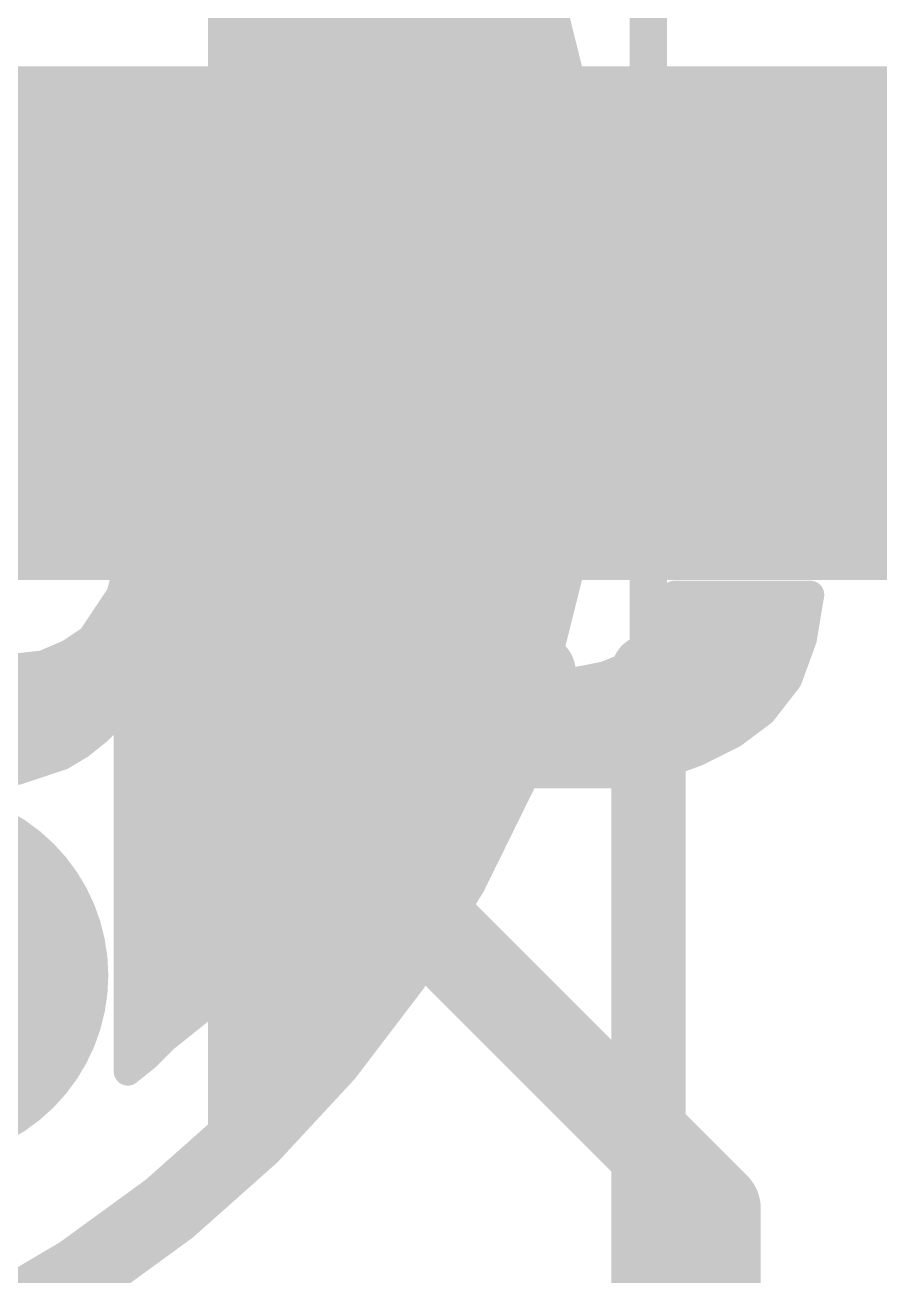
# Model space of a CAD drawing. Extents: x -9 to 103, y -21 to 20.
# Drawn here: x 36.095 to 38.444, y 13.913 to 17.323 of the extents above; entities that cross this region are included whole.
import ezdxf

# ---------------------------------------------------------------- set-up
doc = ezdxf.new("R2010")
doc.units = 0
for name, color, linetype in [('1', 12, 'CONTINUOUS'), ('18', 110, 'CONTINUOUS'), ('21', 41, 'CONTINUOUS'), ('22', 40, 'CONTINUOUS'), ('51', 53, 'CONTINUOUS')]:
    doc.layers.add(name, color=color, linetype=linetype)

# ---------------------------------------------------------------- blocks, each defined once
blk = doc.blocks.new('RECT')
blk.add_solid([(-0.5, -0.5), (0.5, -0.5), (-0.5, 0.5), (0.5, 0.5)])
blk = doc.blocks.new('ROUNDV')
at = {"const_width": 0.5}
blk.add_lwpolyline([(0, -0.25, 1), (0, 0.25, 1), (0, -0.25)], format="xyb", dxfattribs=at)

msp = doc.modelspace()

# ---------------------------------------------------------------- linework, layer by layer
at = {"layer": '1', "const_width": 0.254}
for points in [[(36.944, 16.51), (36.944, 15.126)], [(37.973, 14.097), (36.944, 15.126)], [(37.973, 10.2362), (37.973, 14.097)]]:
    msp.add_lwpolyline(points, dxfattribs=at)
at = {"layer": '1', "const_width": 0.127}
for points in [[(37.0075, 16.51, 1), (36.8805, 16.51)], [(36.9889, 15.1709, 1), (36.8991, 15.0811)], [(36.8805, 15.126, 1), (37.0075, 15.126)], [(38.0365, 14.097, 1), (37.9095, 14.097)], [(37.9281, 14.0521, 1), (38.0179, 14.1419)]]:
    msp.add_lwpolyline(points, format="xyb", dxfattribs=at)
at = {"layer": '21'}
for points, const_width in [([(31.594, 15.56, 0.7285), (37.494, 15.56)], 0.2032), ([(37.5424, 15.5444, 1), (37.4456, 15.5756)], 0.1016), ([(37.8448, 15.56, 1), (37.7432, 15.56)], 0.1016)]:
    msp.add_lwpolyline(points, format="xyb", dxfattribs=dict(at, const_width=const_width))
at = {"layer": '21', "const_width": 0.2032}
msp.add_lwpolyline([(37.794, 15.56), (37.794, 13.26)], dxfattribs=at)
at = {"layer": '22', "const_width": 0.0762}
for points in [[(36.095, 16.75), (36.035, 16.76)], [(36.155, 16.74), (36.095, 16.75)], [(36.215, 16.71), (36.155, 16.74)], [(37.365, 16.75), (37.265, 16.72)], [(37.475, 16.76), (37.365, 16.75)], [(37.585, 16.77), (37.475, 16.76)], [(37.519, 16.764), (37.657, 16.764)], [(37.705, 16.76), (37.585, 16.77)], [(37.815, 16.75), (37.705, 16.76)], [(37.915, 16.72), (37.815, 16.75)], [(36.265, 16.68), (36.215, 16.71)], [(36.445, 16.72), (36.395, 16.73)], [(36.395, 16.73), (36.395, 16.55)], [(36.485, 16.71), (36.445, 16.72)], [(36.535, 16.7), (36.485, 16.71)], [(37.265, 16.72), (37.175, 16.67)], [(38.005, 16.67), (37.915, 16.72)], [(35.6658, 16.6878), (36.252, 16.6878)], [(36.315, 16.65), (36.265, 16.68)], [(36.395, 16.6878), (36.636, 16.6878)], [(36.585, 16.69), (36.535, 16.7)], [(36.625, 16.69), (36.585, 16.69)], [(36.675, 16.68), (36.625, 16.69)], [(36.715, 16.67), (36.675, 16.68)], [(37.207, 16.6878), (37.973, 16.6878)], [(36.355, 16.6), (36.315, 16.65)], [(36.765, 16.66), (36.715, 16.67)], [(36.765, 14.82), (36.765, 16.66)], [(37.175, 16.67), (37.095, 16.61)], [(38.085, 16.61), (38.005, 16.67)], [(35.5566, 16.6116), (36.3457, 16.6116)], [(36.395, 16.6116), (36.765, 16.6116)], [(37.095, 16.61), (37.025, 16.53)], [(37.0971, 16.6116), (38.0829, 16.6116)], [(38.145, 16.54), (38.085, 16.61)], [(36.395, 16.55), (36.355, 16.6)], [(35.4823, 16.5354), (36.765, 16.5354)], [(37.0297, 16.5354), (38.1468, 16.5354)], [(38.185, 16.44), (38.145, 16.54)], [(37.025, 16.53), (36.985, 16.43)], [(37.455, 16.49), (37.495, 16.5)], [(37.495, 16.5), (37.545, 16.51)], [(37.545, 16.51), (37.635, 16.51)], [(37.635, 16.51), (37.665, 16.5)], [(37.665, 16.5), (37.705, 16.5)], [(37.705, 16.5), (37.735, 16.49)], [(36.055, 16.47), (36.145, 16.46)], [(37.385, 16.44), (37.415, 16.47)], [(37.415, 16.47), (37.455, 16.49)], [(37.735, 16.49), (37.765, 16.47)], [(37.765, 16.47), (37.795, 16.45)], [(36.145, 16.46), (36.215, 16.43)], [(36.1469, 16.4592), (36.765, 16.4592)], [(36.9967, 16.4592), (37.4042, 16.4592)], [(37.355, 16.41), (37.385, 16.44)], [(37.7812, 16.4592), (38.1773, 16.4592)], [(37.795, 16.45), (37.805, 16.42)], [(38.205, 16.31), (38.185, 16.44)], [(36.215, 16.43), (36.275, 16.39)], [(36.985, 16.43), (36.965, 16.32)], [(37.345, 16.37), (37.355, 16.41)], [(37.805, 16.42), (37.815, 16.38)], [(36.275, 16.39), (36.325, 16.33)], [(36.2808, 16.383), (36.765, 16.383)], [(36.9765, 16.383), (37.3483, 16.383)], [(37.335, 16.32), (37.345, 16.37)], [(37.815, 16.38), (37.805, 16.33)], [(37.8143, 16.383), (38.1938, 16.383)], [(36.325, 16.33), (36.355, 16.26)], [(37.805, 16.33), (37.775, 16.29)], [(36.3349, 16.3068), (36.765, 16.3068)], [(36.965, 16.32), (37.335, 16.32)], [(37.7876, 16.3068), (38.2046, 16.3068)], [(38.195, 16.23), (38.205, 16.31)], [(37.775, 16.29), (37.735, 16.26)], [(36.355, 16.26), (36.375, 16.18)], [(36.3623, 16.2306), (36.765, 16.2306)], [(37.675, 16.24), (37.605, 16.22)], [(37.6421, 16.2306), (38.1951, 16.2306)], [(37.735, 16.26), (37.675, 16.24)], [(38.165, 16.15), (38.195, 16.23)], [(37.535, 16.2), (37.455, 16.19)], [(37.605, 16.22), (37.535, 16.2)], [(36.375, 16.18), (36.395, 16.1)], [(37.375, 16.17), (37.285, 16.15)], [(37.455, 16.19), (37.375, 16.17)], [(36.3814, 16.1544), (36.765, 16.1544)], [(37.285, 16.15), (37.205, 16.12)], [(37.3048, 16.1544), (38.1667, 16.1544)], [(38.115, 16.1), (38.165, 16.15)], [(36.395, 16.1), (36.395, 15.93)], [(37.205, 16.12), (37.135, 16.09)], [(38.065, 16.05), (38.115, 16.1)], [(36.395, 16.0782), (36.765, 16.0782)], [(37.135, 16.09), (37.065, 16.05)], [(37.1144, 16.0782), (38.0932, 16.0782)], [(37.065, 16.05), (37.005, 16)], [(37.995, 16.01), (38.065, 16.05)], [(36.395, 16.002), (36.765, 16.002)], [(37.005, 16), (36.965, 15.94)], [(37.0074, 16.002), (37.9737, 16.002)], [(37.915, 15.98), (37.995, 16.01)], [(37.755, 15.93), (37.835, 15.96)], [(37.835, 15.96), (37.915, 15.98)], [(36.395, 15.93), (36.375, 15.85)], [(36.394, 15.9258), (36.765, 15.9258)], [(36.965, 15.94), (36.935, 15.86)], [(36.9597, 15.9258), (37.734, 15.9258)], [(37.655, 15.91), (37.755, 15.93)], [(37.495, 15.87), (37.565, 15.89)], [(37.565, 15.89), (37.655, 15.91)], [(36.935, 15.86), (36.925, 15.77)], [(37.425, 15.85), (37.495, 15.87)], [(36.375, 15.85), (36.355, 15.77)], [(36.3749, 15.8496), (36.765, 15.8496)], [(36.9338, 15.8496), (37.4243, 15.8496)], [(37.345, 15.79), (37.375, 15.82)], [(37.375, 15.82), (37.425, 15.85)], [(37.325, 15.76), (37.345, 15.79)], [(36.355, 15.77), (36.315, 15.71)], [(36.3559, 15.7734), (36.765, 15.7734)], [(36.925, 15.77), (36.935, 15.64)], [(36.9254, 15.7734), (37.3339, 15.7734)], [(37.315, 15.72), (37.325, 15.76)], [(37.865, 15.77), (37.855, 15.71)], [(37.915, 15.77), (37.865, 15.77)], [(38.235, 15.77), (37.915, 15.77)], [(38.215, 15.65), (38.235, 15.77)], [(37.315, 15.67), (37.315, 15.72)], [(36.315, 15.71), (36.275, 15.65)], [(36.3065, 15.6972), (36.765, 15.6972)], [(36.9306, 15.6972), (37.315, 15.6972)], [(37.855, 15.71), (37.835, 15.67)], [(37.8486, 15.6972), (38.2229, 15.6972)], [(36.275, 15.65), (36.215, 15.61)], [(37.335, 15.63), (37.315, 15.67)], [(37.835, 15.67), (37.815, 15.62)], [(38.175, 15.54), (38.215, 15.65)], [(36.2315, 15.621), (36.765, 15.621)], [(36.935, 15.64), (36.985, 15.54)], [(36.9445, 15.621), (37.344, 15.621)], [(37.365, 15.6), (37.335, 15.63)], [(37.815, 15.62), (37.775, 15.59)], [(37.8154, 15.621), (38.2045, 15.621)], [(36.145, 15.58), (36.055, 15.57)], [(36.215, 15.61), (36.145, 15.58)], [(37.395, 15.57), (37.365, 15.6)], [(37.775, 15.59), (37.725, 15.57)], [(35.4565, 15.5448), (36.765, 15.5448)], [(36.9826, 15.5448), (37.473, 15.5448)], [(37.435, 15.56), (37.395, 15.57)], [(37.485, 15.54), (37.435, 15.56)], [(37.675, 15.55), (37.625, 15.54)], [(37.649, 15.5448), (38.1767, 15.5448)], [(37.725, 15.57), (37.675, 15.55)], [(36.985, 15.54), (37.045, 15.45)], [(37.525, 15.54), (37.485, 15.54)], [(37.565, 15.53), (37.525, 15.54)], [(37.625, 15.54), (37.565, 15.53)], [(38.105, 15.45), (38.175, 15.54)], [(36.335, 15.44), (36.375, 15.49)], [(36.375, 15.49), (36.375, 14.47)], [(35.5164, 15.4686), (36.3579, 15.4686)], [(36.375, 15.4686), (36.765, 15.4686)], [(37.0326, 15.4686), (38.1195, 15.4686)], [(37.045, 15.45), (37.125, 15.39)], [(38.025, 15.39), (38.105, 15.45)], [(36.295, 15.4), (36.335, 15.44)], [(35.6001, 15.3924), (36.2855, 15.3924)], [(36.245, 15.36), (36.295, 15.4)], [(36.375, 15.3924), (36.765, 15.3924)], [(37.1218, 15.3924), (38.0282, 15.3924)], [(37.125, 15.39), (37.225, 15.34)], [(37.925, 15.34), (38.025, 15.39)], [(36.195, 15.33), (36.245, 15.36)], [(35.7369, 15.3162), (36.1536, 15.3162)], [(36.075, 15.29), (36.135, 15.31)], [(36.135, 15.31), (36.195, 15.33)], [(36.375, 15.3162), (36.765, 15.3162)], [(37.225, 15.34), (37.335, 15.3)], [(37.2904, 15.3162), (37.8595, 15.3162)], [(37.815, 15.3), (37.925, 15.34)], [(36.015, 15.28), (36.075, 15.29)], [(37.335, 15.3), (37.455, 15.28)], [(37.455, 15.28), (37.695, 15.28)], [(37.695, 15.28), (37.815, 15.3)], [(36.375, 15.24), (36.765, 15.24)], [(36.375, 15.1638), (36.765, 15.1638)], [(36.375, 15.0876), (36.765, 15.0876)], [(36.375, 15.0114), (36.765, 15.0114)], [(36.375, 14.9352), (36.765, 14.9352)], [(36.375, 14.859), (36.765, 14.859)], [(36.715, 14.77), (36.765, 14.82)], [(36.375, 14.7828), (36.7278, 14.7828)], [(36.665, 14.73), (36.715, 14.77)], [(36.625, 14.69), (36.665, 14.73)], [(36.375, 14.7066), (36.6416, 14.7066)], [(36.575, 14.64), (36.625, 14.69)], [(36.375, 14.6304), (36.563, 14.6304)], [(36.525, 14.6), (36.575, 14.64)], [(36.475, 14.56), (36.525, 14.6)], [(36.425, 14.51), (36.475, 14.56)], [(36.375, 14.5542), (36.4692, 14.5542)], [(36.375, 14.47), (36.425, 14.51)], [(36.375, 14.478), (36.385, 14.478)]]:
    msp.add_lwpolyline(points, dxfattribs=at)
at = {"layer": '22', "const_width": 0.0381}
for points in [[(36.0981, 16.7688, 1), (36.0919, 16.7312)], [(36.0919, 16.7312, 1), (36.0981, 16.7688)], [(36.1635, 16.757, 1), (36.1465, 16.723)], [(36.1519, 16.7212, 1), (36.1581, 16.7588)], [(37.3633, 16.769, 1), (37.3667, 16.731)], [(37.3705, 16.7318, 1), (37.3595, 16.7682)], [(37.4733, 16.779, 1), (37.4767, 16.741)], [(37.4767, 16.741, 1), (37.4733, 16.779)], [(37.519, 16.783, 1), (37.519, 16.7449)], [(37.5866, 16.789, 1), (37.5834, 16.751)], [(37.5867, 16.751, 1), (37.5833, 16.789)], [(37.657, 16.7449, 1), (37.657, 16.783)], [(37.7067, 16.779, 1), (37.7033, 16.741)], [(37.7034, 16.741, 1), (37.7066, 16.779)], [(37.8205, 16.7682, 1), (37.8095, 16.7318)], [(37.8133, 16.731, 1), (37.8167, 16.769)], [(36.2248, 16.7263, 1), (36.2052, 16.6937)], [(36.2065, 16.693, 1), (36.2235, 16.727)], [(36.3987, 16.7487, 1), (36.3913, 16.7113)], [(36.4141, 16.73, 1), (36.376, 16.73)], [(36.4496, 16.7385, 1), (36.4404, 16.7015)], [(36.4413, 16.7013, 1), (36.4487, 16.7387)], [(36.4887, 16.7287, 1), (36.4813, 16.6913)], [(36.4804, 16.6915, 1), (36.4896, 16.7285)], [(37.2595, 16.7382, 1), (37.2705, 16.7018)], [(37.2743, 16.7033, 1), (37.2557, 16.7367)], [(37.9243, 16.7367, 1), (37.9057, 16.7033)], [(37.9095, 16.7018, 1), (37.9205, 16.7382)], [(36.2748, 16.6963, 1), (36.2552, 16.6637)], [(36.252, 16.6687, 1), (36.252, 16.7068)], [(36.2552, 16.6637, 1), (36.2748, 16.6963)], [(36.395, 16.7068, 1), (36.395, 16.6687)], [(36.5387, 16.7187, 1), (36.5313, 16.6813)], [(36.5313, 16.6813, 1), (36.5387, 16.7187)], [(36.585, 16.7091, 1), (36.585, 16.671)], [(36.5813, 16.6713, 1), (36.5887, 16.7087)], [(36.6287, 16.7087, 1), (36.6213, 16.6713)], [(36.625, 16.671, 1), (36.625, 16.7091)], [(36.636, 16.6687, 1), (36.636, 16.7068)], [(36.6796, 16.6985, 1), (36.6704, 16.6615)], [(36.6713, 16.6613, 1), (36.6787, 16.6987)], [(37.207, 16.7068, 1), (37.207, 16.6687)], [(37.973, 16.6687, 1), (37.973, 16.7068)], [(36.3299, 16.6619, 1), (36.3001, 16.6381)], [(36.3052, 16.6337, 1), (36.3248, 16.6663)], [(36.7187, 16.6887, 1), (36.7113, 16.6513)], [(36.7104, 16.6515, 1), (36.7196, 16.6885)], [(36.7841, 16.66, 1), (36.746, 16.66)], [(36.7613, 16.6413, 1), (36.7687, 16.6787)], [(37.1657, 16.6867, 1), (37.1843, 16.6533)], [(37.1864, 16.6548, 1), (37.1636, 16.6852)], [(38.0164, 16.6852, 1), (37.9936, 16.6548)], [(37.9957, 16.6533, 1), (38.0143, 16.6867)], [(36.3457, 16.5925, 1), (36.3457, 16.6306)], [(36.395, 16.6306, 1), (36.395, 16.5925)], [(36.765, 16.5925, 1), (36.765, 16.6306)], [(37.0836, 16.6252, 1), (37.1064, 16.5948)], [(37.0971, 16.6306, 1), (37.0971, 16.5925)], [(37.1093, 16.5975, 1), (37.0807, 16.6225)], [(38.0995, 16.6224, 1), (38.0705, 16.5976)], [(38.0736, 16.5948, 1), (38.0964, 16.6252)], [(38.0829, 16.5925, 1), (38.0829, 16.6306)], [(36.3699, 16.6119, 1), (36.3401, 16.5881)], [(36.3401, 16.5881, 1), (36.3699, 16.6119)], [(36.3801, 16.5381, 1), (36.4099, 16.5619)], [(36.765, 16.5163, 1), (36.765, 16.5544)], [(37.0297, 16.5544, 1), (37.0297, 16.5163)], [(38.1627, 16.5471, 1), (38.1273, 16.5329)], [(38.1468, 16.5163, 1), (38.1468, 16.5544)], [(36.376, 16.55, 1), (36.4141, 16.55)], [(37.0107, 16.5425, 1), (37.0393, 16.5175)], [(37.0427, 16.5229, 1), (37.0073, 16.5371)], [(37.4913, 16.5187, 1), (37.4987, 16.4813)], [(37.4996, 16.4815, 1), (37.4904, 16.5185)], [(37.545, 16.5291, 1), (37.545, 16.491)], [(37.5487, 16.4913, 1), (37.5413, 16.5287)], [(37.641, 16.5281, 1), (37.629, 16.4919)], [(37.635, 16.491, 1), (37.635, 16.5291)], [(37.665, 16.5191, 1), (37.665, 16.4809)], [(37.711, 16.5181, 1), (37.699, 16.4819)], [(37.705, 16.4809, 1), (37.705, 16.5191)], [(38.1305, 16.5276, 1), (38.1595, 16.5524)], [(37.4065, 16.487, 1), (37.4235, 16.453)], [(37.4285, 16.4565, 1), (37.4015, 16.4835)], [(37.4504, 16.5085, 1), (37.4596, 16.4715)], [(37.4635, 16.473, 1), (37.4465, 16.507)], [(37.659, 16.4819, 1), (37.671, 16.5181)], [(37.7456, 16.5059, 1), (37.7244, 16.4741)], [(37.729, 16.4719, 1), (37.741, 16.5081)], [(37.7756, 16.4859, 1), (37.7544, 16.4541)], [(37.7544, 16.4541, 1), (37.7756, 16.4859)], [(36.1525, 16.4775, 1), (36.1375, 16.4425)], [(36.1469, 16.4782, 1), (36.1469, 16.4401)], [(36.1429, 16.4411, 1), (36.1471, 16.4789)], [(36.765, 16.4401, 1), (36.765, 16.4782)], [(36.9967, 16.4782, 1), (36.9967, 16.4401)], [(37.3715, 16.4535, 1), (37.3985, 16.4265)], [(37.3985, 16.4265, 1), (37.3715, 16.4535)], [(37.4042, 16.4401, 1), (37.4042, 16.4782)], [(37.7812, 16.4782, 1), (37.7812, 16.4401)], [(37.8131, 16.456, 1), (37.7769, 16.444)], [(37.7844, 16.4341, 1), (37.8056, 16.4659)], [(38.2038, 16.4429, 1), (38.1662, 16.4371)], [(38.1773, 16.4401, 1), (38.1773, 16.4782)], [(36.2256, 16.4459, 1), (36.2044, 16.4141)], [(36.2075, 16.4125, 1), (36.2225, 16.4475)], [(36.9673, 16.4371, 1), (37.0027, 16.4229)], [(37.0037, 16.4266, 1), (36.9663, 16.4334)], [(37.3415, 16.4235, 1), (37.3685, 16.3965)], [(37.3735, 16.4054, 1), (37.3365, 16.4146)], [(37.8235, 16.4246, 1), (37.7865, 16.4154)], [(37.7869, 16.414, 1), (37.8231, 16.426)], [(38.1673, 16.4329, 1), (38.2027, 16.4471)], [(36.2896, 16.4022, 1), (36.2604, 16.3778)], [(36.2808, 16.402, 1), (36.2808, 16.3639)], [(36.2644, 16.3741, 1), (36.2856, 16.4059)], [(36.765, 16.3639, 1), (36.765, 16.402)], [(36.9765, 16.402, 1), (36.9765, 16.3639)], [(37.3637, 16.3663, 1), (37.3263, 16.3737)], [(37.3483, 16.3639, 1), (37.3483, 16.402)], [(37.8143, 16.402, 1), (37.8143, 16.3639)], [(37.8337, 16.3763, 1), (37.7963, 16.3837)], [(37.7965, 16.3754, 1), (37.8335, 16.3846)], [(38.1938, 16.3639, 1), (38.1938, 16.402)], [(36.3425, 16.3375, 1), (36.3075, 16.3225)], [(37.3265, 16.3746, 1), (37.3635, 16.3654)], [(37.8202, 16.3186, 1), (37.7898, 16.3414)], [(36.3104, 16.3178, 1), (36.3396, 16.3422)], [(36.3349, 16.3258, 1), (36.3349, 16.2877)], [(36.765, 16.2877, 1), (36.765, 16.3258)], [(36.965, 16.3391, 1), (36.965, 16.301)], [(36.9463, 16.3234, 1), (36.9837, 16.3166)], [(37.3163, 16.3237, 1), (37.3537, 16.3163)], [(37.335, 16.301, 1), (37.335, 16.3391)], [(37.7876, 16.3258, 1), (37.7876, 16.2877)], [(37.7863, 16.3337, 1), (37.8237, 16.3263)], [(38.2239, 16.3076, 1), (38.1861, 16.3124)], [(38.2046, 16.2877, 1), (38.2046, 16.3258)], [(37.7598, 16.3014, 1), (37.7902, 16.2786)], [(37.7864, 16.2748, 1), (37.7636, 16.3052)], [(38.1862, 16.3071, 1), (38.2238, 16.3129)], [(36.3735, 16.2646, 1), (36.3365, 16.2554)], [(36.3375, 16.2525, 1), (36.3725, 16.2675)], [(36.3623, 16.2496, 1), (36.3623, 16.2115)], [(36.765, 16.2115, 1), (36.765, 16.2496)], [(37.6421, 16.2496, 1), (37.6421, 16.2115)], [(37.669, 16.2581, 1), (37.681, 16.2219)], [(37.6802, 16.2217, 1), (37.6698, 16.2583)], [(37.7236, 16.2752, 1), (37.7464, 16.2448)], [(37.741, 16.2419, 1), (37.729, 16.2781)], [(38.2128, 16.2233, 1), (38.1772, 16.2367)], [(38.1951, 16.2115, 1), (38.1951, 16.2496)], [(37.5298, 16.2183, 1), (37.5402, 16.1817)], [(37.5374, 16.1811, 1), (37.5326, 16.2189)], [(37.5998, 16.2383, 1), (37.6102, 16.2017)], [(37.6102, 16.2017, 1), (37.5998, 16.2383)], [(38.1761, 16.2324, 1), (38.2139, 16.2276)], [(36.3935, 16.1846, 1), (36.3565, 16.1754)], [(36.3565, 16.1754, 1), (36.3935, 16.1846)], [(37.3704, 16.1885, 1), (37.3796, 16.1515)], [(37.3791, 16.1514, 1), (37.3709, 16.1886)], [(37.4526, 16.2089, 1), (37.4574, 16.1711)], [(37.4596, 16.1715, 1), (37.4504, 16.2085)], [(36.3814, 16.1735, 1), (36.3814, 16.1354)], [(36.765, 16.1354, 1), (36.765, 16.1735)], [(37.2809, 16.1686, 1), (37.2891, 16.1314)], [(37.2917, 16.1322, 1), (37.2783, 16.1678)], [(37.3048, 16.1735, 1), (37.3048, 16.1354)], [(38.1472, 16.1567, 1), (38.1828, 16.1433)], [(38.1785, 16.1365, 1), (38.1515, 16.1635)], [(38.1667, 16.1354, 1), (38.1667, 16.1735)], [(36.4141, 16.1, 1), (36.376, 16.1)], [(37.1983, 16.1378, 1), (37.2117, 16.1022)], [(37.2125, 16.1025, 1), (37.1975, 16.1375)], [(38.1015, 16.1135, 1), (38.1285, 16.0865)], [(38.1285, 16.0865, 1), (38.1015, 16.1135)], [(36.395, 16.0973, 1), (36.395, 16.0592)], [(36.3765, 16.0954, 1), (36.4135, 16.1046)], [(36.765, 16.0592, 1), (36.765, 16.0973)], [(37.1144, 16.0973, 1), (37.1144, 16.0592)], [(37.1275, 16.1075, 1), (37.1425, 16.0725)], [(37.1445, 16.0735, 1), (37.1255, 16.1065)], [(38.0932, 16.0592, 1), (38.0932, 16.0973)], [(37.0555, 16.0665, 1), (37.0745, 16.0335)], [(37.0772, 16.0354, 1), (37.0528, 16.0646)], [(38.0515, 16.0635, 1), (38.0785, 16.0365)], [(38.0745, 16.0335, 1), (38.0555, 16.0665)], [(36.395, 16.0211, 1), (36.395, 15.983)], [(36.765, 15.983, 1), (36.765, 16.0211)], [(36.9928, 16.0146, 1), (37.0172, 15.9854)], [(37.0074, 16.0211, 1), (37.0074, 15.983)], [(37.0209, 15.9894, 1), (36.9891, 16.0106)], [(37.9737, 15.983, 1), (37.9737, 16.0211)], [(37.9855, 16.0265, 1), (38.0045, 15.9935)], [(38.0017, 15.9922, 1), (37.9883, 16.0278)], [(37.8304, 15.9785, 1), (37.8396, 15.9415)], [(37.8417, 15.9422, 1), (37.8283, 15.9778)], [(37.9083, 15.9978, 1), (37.9217, 15.9622)], [(37.9196, 15.9615, 1), (37.9104, 15.9985)], [(36.394, 15.9449, 1), (36.394, 15.9068)], [(36.4135, 15.9254, 1), (36.3765, 15.9346)], [(36.765, 15.9068, 1), (36.765, 15.9449)], [(36.9597, 15.9449, 1), (36.9597, 15.9068)], [(36.9491, 15.9506, 1), (36.9809, 15.9294)], [(36.9828, 15.9333, 1), (36.9472, 15.9467)], [(37.734, 15.9068, 1), (37.734, 15.9449)], [(37.7483, 15.9478, 1), (37.7617, 15.9122)], [(37.7587, 15.9113, 1), (37.7513, 15.9487)], [(36.376, 15.93, 1), (36.4141, 15.93)], [(37.5609, 15.9086, 1), (37.5691, 15.8714)], [(37.5702, 15.8717, 1), (37.5598, 15.9083)], [(37.6513, 15.9287, 1), (37.6587, 15.8913)], [(37.6591, 15.8914, 1), (37.6509, 15.9286)], [(36.9539, 15.8579, 1), (36.9161, 15.8621)], [(37.4898, 15.8883, 1), (37.5002, 15.8517)], [(37.5002, 15.8517, 1), (37.4898, 15.8883)], [(36.3749, 15.8687, 1), (36.3749, 15.8306)], [(36.3565, 15.8546, 1), (36.3935, 15.8454)], [(36.3935, 15.8454, 1), (36.3565, 15.8546)], [(36.765, 15.8306, 1), (36.765, 15.8687)], [(36.9338, 15.8687, 1), (36.9338, 15.8306)], [(36.9172, 15.8667, 1), (36.9528, 15.8533)], [(37.3885, 15.8065, 1), (37.3615, 15.8335)], [(37.4198, 15.8683, 1), (37.4302, 15.8317)], [(37.4348, 15.8337, 1), (37.4152, 15.8663)], [(37.4243, 15.8306, 1), (37.4243, 15.8687)], [(37.3315, 15.8035, 1), (37.3585, 15.7765)], [(37.3609, 15.7794, 1), (37.3291, 15.8006)], [(37.3652, 15.8363, 1), (37.3848, 15.8037)], [(36.3365, 15.7746, 1), (36.3735, 15.7654)], [(36.3559, 15.7925, 1), (36.3559, 15.7544)], [(36.3709, 15.7594, 1), (36.3391, 15.7806)], [(36.765, 15.7544, 1), (36.765, 15.7925)], [(36.944, 15.7715, 1), (36.906, 15.7685)], [(36.9061, 15.7721, 1), (36.9439, 15.7679)], [(36.9254, 15.7925, 1), (36.9254, 15.7544)], [(37.3091, 15.7706, 1), (37.3409, 15.7494)], [(37.3435, 15.7554, 1), (37.3065, 15.7646)], [(37.3339, 15.7544, 1), (37.3339, 15.7925)], [(37.865, 15.7891, 1), (37.865, 15.751)], [(37.8838, 15.7669, 1), (37.8462, 15.7731)], [(37.915, 15.7891, 1), (37.915, 15.751)], [(37.915, 15.751, 1), (37.915, 15.7891)], [(38.2538, 15.7669, 1), (38.2162, 15.7731)], [(38.235, 15.751, 1), (38.235, 15.7891)], [(37.3341, 15.72, 1), (37.296, 15.72)], [(36.3065, 15.7163, 1), (36.3065, 15.6782)], [(36.2991, 15.7206, 1), (36.3309, 15.6994)], [(36.3309, 15.6994, 1), (36.2991, 15.7206)], [(36.765, 15.6782, 1), (36.765, 15.7163)], [(36.9306, 15.7163, 1), (36.9306, 15.6782)], [(37.2965, 15.7246, 1), (37.3335, 15.7154)], [(37.315, 15.6782, 1), (37.315, 15.7163)], [(37.8486, 15.7163, 1), (37.8486, 15.6782)], [(37.8362, 15.7131, 1), (37.8738, 15.7069)], [(37.872, 15.7015, 1), (37.838, 15.7185)], [(38.2229, 15.6782, 1), (38.2229, 15.7163)], [(36.2856, 15.6341, 1), (36.2644, 15.6659)], [(37.332, 15.6785, 1), (37.298, 15.6615)], [(37.296, 15.67, 1), (37.3341, 15.67)], [(37.818, 15.6785, 1), (37.852, 15.6615)], [(37.8527, 15.6629, 1), (37.8173, 15.6771)], [(38.2329, 15.6435, 1), (38.1971, 15.6565)], [(36.2315, 15.6401, 1), (36.2315, 15.602)], [(36.2591, 15.6606, 1), (36.2909, 15.6394)], [(36.765, 15.602, 1), (36.765, 15.6401)], [(36.952, 15.6485, 1), (36.918, 15.6315)], [(36.916, 15.6385, 1), (36.954, 15.6415)], [(36.9445, 15.6401, 1), (36.9445, 15.602)], [(37.3485, 15.6435, 1), (37.3215, 15.6165)], [(37.318, 15.6215, 1), (37.352, 15.6385)], [(37.344, 15.602, 1), (37.344, 15.6401)], [(37.8154, 15.6401, 1), (37.8154, 15.602)], [(37.8264, 15.6048, 1), (37.8036, 15.6352)], [(38.1962, 15.6531, 1), (38.2338, 15.6469)], [(38.2045, 15.602, 1), (38.2045, 15.6401)], [(36.1471, 15.5611, 1), (36.1429, 15.5989)], [(36.2044, 15.6259, 1), (36.2256, 15.5941)], [(36.2225, 15.5925, 1), (36.2075, 15.6275)], [(37.3785, 15.6135, 1), (37.3515, 15.5865)], [(37.3515, 15.5865, 1), (37.3785, 15.6135)], [(37.7636, 15.6052, 1), (37.7864, 15.5748)], [(37.7821, 15.5723, 1), (37.7679, 15.6077)], [(37.7973, 15.6271, 1), (37.8327, 15.6129)], [(36.1375, 15.5975, 1), (36.1525, 15.5625)], [(36.765, 15.5258, 1), (36.765, 15.5639)], [(36.9826, 15.5639, 1), (36.9826, 15.5258)], [(37.3996, 15.5885, 1), (37.3904, 15.5515)], [(37.3815, 15.5565, 1), (37.4085, 15.5835)], [(37.4421, 15.5777, 1), (37.4279, 15.5423)], [(37.4304, 15.5415, 1), (37.4396, 15.5785)], [(37.473, 15.5258, 1), (37.473, 15.5639)], [(37.649, 15.5639, 1), (37.649, 15.5258)], [(37.6679, 15.5677, 1), (37.6821, 15.5323)], [(37.6787, 15.5313, 1), (37.6713, 15.5687)], [(37.7179, 15.5877, 1), (37.7321, 15.5523)], [(37.7321, 15.5523, 1), (37.7179, 15.5877)], [(38.1767, 15.5258, 1), (38.1767, 15.5639)], [(37.0009, 15.5506, 1), (36.9691, 15.5294)], [(36.968, 15.5315, 1), (37.002, 15.5485)], [(37.485, 15.5591, 1), (37.485, 15.521)], [(37.4779, 15.5223, 1), (37.4921, 15.5577)], [(37.5296, 15.5585, 1), (37.5204, 15.5215)], [(37.525, 15.521, 1), (37.525, 15.5591)], [(37.5619, 15.5488, 1), (37.5681, 15.5112)], [(37.5604, 15.5115, 1), (37.5696, 15.5485)], [(37.6213, 15.5587, 1), (37.6287, 15.5213)], [(37.6281, 15.5212, 1), (37.6219, 15.5588)], [(38.1571, 15.5465, 1), (38.1929, 15.5335)], [(38.19, 15.5283, 1), (38.16, 15.5517)], [(36.3941, 15.49, 1), (36.3559, 15.49)], [(36.3899, 15.4781, 1), (36.3601, 15.5019)], [(36.375, 15.4877, 1), (36.375, 15.4496)], [(36.3579, 15.4496, 1), (36.3579, 15.4877)], [(36.765, 15.4496, 1), (36.765, 15.4877)], [(37.0326, 15.4877, 1), (37.0326, 15.4496)], [(37.0564, 15.4652, 1), (37.0336, 15.4348)], [(38.09, 15.4617, 1), (38.12, 15.4383)], [(38.1164, 15.4348, 1), (38.0936, 15.4652)], [(38.1195, 15.4496, 1), (38.1195, 15.4877)], [(36.3201, 15.4519, 1), (36.3499, 15.4281)], [(36.3485, 15.4265, 1), (36.3215, 15.4535)], [(37.0291, 15.4394, 1), (37.0609, 15.4606)], [(36.2815, 15.4135, 1), (36.3085, 15.3865)], [(36.3069, 15.3851, 1), (36.2831, 15.4149)], [(36.2855, 15.3734, 1), (36.2855, 15.4115)], [(36.375, 15.4115, 1), (36.375, 15.3734)], [(36.765, 15.3734, 1), (36.765, 15.4115)], [(37.1218, 15.4115, 1), (37.1218, 15.3734)], [(37.1335, 15.407, 1), (37.1165, 15.373)], [(37.1136, 15.3748, 1), (37.1364, 15.4052)], [(38.0136, 15.4052, 1), (38.0364, 15.3748)], [(38.0335, 15.373, 1), (38.0165, 15.407)], [(38.0282, 15.3734, 1), (38.0282, 15.4115)], [(36.2331, 15.3749, 1), (36.2569, 15.3451)], [(36.2548, 15.3437, 1), (36.2352, 15.3763)], [(36.129, 15.3281, 1), (36.141, 15.2919)], [(36.141, 15.2919, 1), (36.129, 15.3281)], [(36.1536, 15.2972, 1), (36.1536, 15.3353)], [(36.1852, 15.3463, 1), (36.2048, 15.3137)], [(36.201, 15.3119, 1), (36.189, 15.3481)], [(36.375, 15.3353, 1), (36.375, 15.2972)], [(36.765, 15.2972, 1), (36.765, 15.3353)], [(37.2315, 15.3579, 1), (37.2185, 15.3221)], [(37.2165, 15.323, 1), (37.2335, 15.357)], [(37.2904, 15.3353, 1), (37.2904, 15.2972)], [(37.8595, 15.2972, 1), (37.8595, 15.3353)], [(37.9165, 15.357, 1), (37.9335, 15.323)], [(37.9315, 15.3221, 1), (37.9185, 15.3579)], [(36.069, 15.3081, 1), (36.081, 15.2719)], [(36.0781, 15.2712, 1), (36.0719, 15.3088)], [(37.3381, 15.3188, 1), (37.3319, 15.2812)], [(37.3285, 15.2821, 1), (37.3415, 15.3179)], [(37.455, 15.2991, 1), (37.455, 15.261)], [(37.4519, 15.2612, 1), (37.4581, 15.2988)], [(37.6919, 15.2988, 1), (37.6981, 15.2612)], [(37.695, 15.261, 1), (37.695, 15.2991)], [(37.8085, 15.3179, 1), (37.8215, 15.2821)], [(37.8181, 15.2812, 1), (37.8119, 15.3188)], [(36.375, 15.2591, 1), (36.375, 15.221)], [(36.765, 15.221, 1), (36.765, 15.2591)], [(36.375, 15.1829, 1), (36.375, 15.1448)], [(36.765, 15.1448, 1), (36.765, 15.1829)], [(36.375, 15.1067, 1), (36.375, 15.0686)], [(36.765, 15.0686, 1), (36.765, 15.1067)], [(36.375, 15.0305, 1), (36.375, 14.9924)], [(36.765, 14.9924, 1), (36.765, 15.0305)], [(36.375, 14.9543, 1), (36.375, 14.9162)], [(36.765, 14.9162, 1), (36.765, 14.9543)], [(36.375, 14.878, 1), (36.375, 14.8399)], [(36.765, 14.8399, 1), (36.765, 14.878)], [(36.746, 14.82, 1), (36.7841, 14.82)], [(36.7785, 14.8065, 1), (36.7515, 14.8335)], [(36.375, 14.8018, 1), (36.375, 14.7637)], [(36.7015, 14.7835, 1), (36.7285, 14.7565)], [(36.7269, 14.7551, 1), (36.7031, 14.7849)], [(36.7278, 14.7637, 1), (36.7278, 14.8018)], [(36.6785, 14.7165, 1), (36.6515, 14.7435)], [(36.375, 14.7256, 1), (36.375, 14.6875)], [(36.6416, 14.6875, 1), (36.6416, 14.7256)], [(36.6531, 14.7449, 1), (36.6769, 14.7151)], [(36.6115, 14.7035, 1), (36.6385, 14.6765)], [(36.6385, 14.6765, 1), (36.6115, 14.7035)], [(36.375, 14.6494, 1), (36.375, 14.6113)], [(36.5615, 14.6535, 1), (36.5885, 14.6265)], [(36.5869, 14.6251, 1), (36.5631, 14.6549)], [(36.563, 14.6113, 1), (36.563, 14.6494)], [(36.5131, 14.6149, 1), (36.5369, 14.5851)], [(36.5369, 14.5851, 1), (36.5131, 14.6149)], [(36.4885, 14.5465, 1), (36.4615, 14.5735)], [(36.375, 14.5733, 1), (36.375, 14.5352)], [(36.4631, 14.5749, 1), (36.4869, 14.5451)], [(36.4692, 14.5352, 1), (36.4692, 14.5733)], [(36.4115, 14.5235, 1), (36.4385, 14.4965)], [(36.4369, 14.4951, 1), (36.4131, 14.5249)], [(36.375, 14.4971, 1), (36.375, 14.459)], [(36.3631, 14.4849, 1), (36.3869, 14.4551)], [(36.385, 14.459, 1), (36.385, 14.4971)], [(36.3559, 14.47, 1), (36.3941, 14.47)]]:
    msp.add_lwpolyline(points, format="xyb", dxfattribs=at)
at = {"layer": '51', "const_width": 0.1016}
for points in [[(37.794, 19.76), (37.794, 13.26)], [(36.644, 14.26), (36.644, 18.71)], [(36.694, 18.66), (36.694, 14.41)], [(37.594, 16.51), (37.444, 17.46)], [(36.694, 17.3736), (37.4576, 17.3736)], [(36.694, 17.272), (37.4737, 17.272)], [(36.694, 17.1704), (37.4897, 17.1704)], [(36.694, 17.0688), (37.5058, 17.0688)], [(36.694, 16.9672), (37.5218, 16.9672)], [(36.694, 16.8656), (37.5379, 16.8656)], [(36.694, 16.764), (37.5539, 16.764)], [(36.694, 16.6624), (37.5699, 16.6624)], [(36.694, 16.5608), (37.586, 16.5608)], [(37.444, 15.61), (37.594, 16.51)], [(36.694, 16.4592), (37.5855, 16.4592)], [(36.694, 16.3576), (37.5686, 16.3576)], [(36.694, 16.256), (37.5517, 16.256)], [(36.694, 16.1544), (37.5347, 16.1544)], [(36.694, 16.0528), (37.5178, 16.0528)], [(36.694, 15.9512), (37.5009, 15.9512)], [(36.694, 15.8496), (37.4839, 15.8496)], [(36.694, 15.748), (37.467, 15.748)], [(36.694, 15.6464), (37.4501, 15.6464)], [(37.144, 14.91), (37.444, 15.61)], [(36.694, 15.5448), (37.4161, 15.5448)], [(36.694, 15.4432), (37.3725, 15.4432)], [(36.694, 15.3416), (37.329, 15.3416)], [(36.694, 15.24), (37.2854, 15.24)], [(36.694, 15.1384), (37.2419, 15.1384)], [(36.694, 15.0368), (37.1983, 15.0368)], [(36.694, 14.9352), (37.1548, 14.9352)], [(36.694, 14.36), (37.144, 14.91)], [(36.694, 14.8336), (37.0815, 14.8336)], [(36.694, 14.732), (36.9984, 14.732)], [(36.694, 14.6304), (36.9152, 14.6304)], [(36.694, 14.5288), (36.8321, 14.5288)], [(36.694, 14.4272), (36.749, 14.4272)], [(36.694, 14.41), (36.694, 14.36)]]:
    msp.add_lwpolyline(points, dxfattribs=at)
at = {"layer": '51'}
for points, const_width in [([(34.544, 13.41, 1), (34.544, 19.61, 1), (34.544, 13.41)], 0.1016), ([(36.694, 17.399, 1), (36.694, 17.3482)], 0.0508), ([(37.4576, 17.3482, 1), (37.4576, 17.399)], 0.0508), ([(36.694, 17.2974, 1), (36.694, 17.2466)], 0.0508), ([(37.4737, 17.2466, 1), (37.4737, 17.2974)], 0.0508), ([(36.694, 17.1958, 1), (36.694, 17.145)], 0.0508), ([(37.4897, 17.145, 1), (37.4897, 17.1958)], 0.0508), ([(36.694, 17.0942, 1), (36.694, 17.0434)], 0.0508), ([(37.5058, 17.0434, 1), (37.5058, 17.0942)], 0.0508), ([(36.694, 16.9926, 1), (36.694, 16.9418)], 0.0508), ([(37.5218, 16.9418, 1), (37.5218, 16.9926)], 0.0508), ([(36.694, 16.891, 1), (36.694, 16.8402)], 0.0508), ([(37.5379, 16.8402, 1), (37.5379, 16.891)], 0.0508), ([(36.694, 16.7894, 1), (36.694, 16.7386)], 0.0508), ([(37.5539, 16.7386, 1), (37.5539, 16.7894)], 0.0508), ([(36.694, 16.6878, 1), (36.694, 16.637)], 0.0508), ([(37.5699, 16.637, 1), (37.5699, 16.6878)], 0.0508), ([(36.694, 16.5862, 1), (36.694, 16.5354)], 0.0508), ([(37.586, 16.5354, 1), (37.586, 16.5862)], 0.0508), ([(37.6191, 16.5058, 1), (37.5689, 16.5142)], 0.0508), ([(37.5689, 16.506, 1), (37.6191, 16.514)], 0.0508), ([(36.694, 16.4846, 1), (36.694, 16.4338)], 0.0508), ([(37.5855, 16.4338, 1), (37.5855, 16.4846)], 0.0508), ([(36.694, 16.383, 1), (36.694, 16.3322)], 0.0508), ([(37.5686, 16.3322, 1), (37.5686, 16.383)], 0.0508), ([(36.694, 16.2814, 1), (36.694, 16.2306)], 0.0508), ([(37.5517, 16.2306, 1), (37.5517, 16.2814)], 0.0508), ([(36.694, 16.1798, 1), (36.694, 16.129)], 0.0508), ([(37.5347, 16.129, 1), (37.5347, 16.1798)], 0.0508), ([(36.694, 16.0782, 1), (36.694, 16.0274)], 0.0508), ([(37.5178, 16.0274, 1), (37.5178, 16.0782)], 0.0508), ([(36.694, 15.9766, 1), (36.694, 15.9258)], 0.0508), ([(37.5009, 15.9258, 1), (37.5009, 15.9766)], 0.0508), ([(36.694, 15.875, 1), (36.694, 15.8242)], 0.0508), ([(37.4839, 15.8242, 1), (37.4839, 15.875)], 0.0508), ([(36.694, 15.7734, 1), (36.694, 15.7226)], 0.0508), ([(37.467, 15.7226, 1), (37.467, 15.7734)], 0.0508), ([(36.694, 15.6718, 1), (36.694, 15.621)], 0.0508), ([(37.4501, 15.621, 1), (37.4501, 15.6718)], 0.0508), ([(37.4673, 15.6, 1), (37.4207, 15.62)], 0.0508), ([(37.4189, 15.6142, 1), (37.4691, 15.6058)], 0.0508), ([(36.694, 15.5702, 1), (36.694, 15.5194)], 0.0508), ([(37.4161, 15.5194, 1), (37.4161, 15.5702)], 0.0508), ([(36.694, 15.4686, 1), (36.694, 15.4178)], 0.0508), ([(37.3725, 15.4178, 1), (37.3725, 15.4686)], 0.0508), ([(36.694, 15.367, 1), (36.694, 15.3162)], 0.0508), ([(37.329, 15.3162, 1), (37.329, 15.367)], 0.0508), ([(36.694, 15.2654, 1), (36.694, 15.2146)], 0.0508), ([(37.2854, 15.2146, 1), (37.2854, 15.2654)], 0.0508), ([(36.694, 15.1638, 1), (36.694, 15.113)], 0.0508), ([(37.2419, 15.113, 1), (37.2419, 15.1638)], 0.0508), ([(36.694, 15.0622, 1), (36.694, 15.0114)], 0.0508), ([(37.1983, 15.0114, 1), (37.1983, 15.0622)], 0.0508), ([(36.694, 14.9606, 1), (36.694, 14.9098)], 0.0508), ([(37.1548, 14.9098, 1), (37.1548, 14.9606)], 0.0508), ([(37.1207, 14.92, 1), (37.1673, 14.9)], 0.0508), ([(37.1637, 14.8939, 1), (37.1243, 14.9261)], 0.0508), ([(36.694, 14.859, 1), (36.694, 14.8082)], 0.0508), ([(37.0815, 14.8082, 1), (37.0815, 14.859)], 0.0508), ([(36.694, 14.7574, 1), (36.694, 14.7066)], 0.0508), ([(36.9984, 14.7066, 1), (36.9984, 14.7574)], 0.0508), ([(36.694, 14.6558, 1), (36.694, 14.605)], 0.0508), ([(36.9152, 14.605, 1), (36.9152, 14.6558)], 0.0508), ([(36.694, 14.5542, 1), (36.694, 14.5034)], 0.0508), ([(36.8321, 14.5034, 1), (36.8321, 14.5542)], 0.0508), ([(36.694, 14.4526, 1), (36.694, 14.4018)], 0.0508), ([(36.7194, 14.41, 1), (36.6686, 14.41)], 0.0508), ([(36.749, 14.4018, 1), (36.749, 14.4526)], 0.0508), ([(36.6686, 14.41, 1), (36.7194, 14.41)], 0.0508), ([(36.6743, 14.3761, 1), (36.7137, 14.3439)], 0.0508), ([(36.6686, 14.36, 1), (36.7194, 14.36)], 0.0508), ([(36.6186, 14.26, 1), (36.6694, 14.26)], 0.0508)]:
    msp.add_lwpolyline(points, format="xyb", dxfattribs=dict(at, const_width=const_width))

# ---------------------------------------------------------------- block references
at = {"layer": '1', "xscale": 3, "yscale": 1.4, "rotation": 180}
msp.add_blockref('RECT', (36.944, 16.51), dxfattribs=at)
at = {"layer": '18', "xscale": 1.016, "yscale": 1.016}
msp.add_blockref('ROUNDV', (35.814, 14.732), dxfattribs=at)
msp.add_blockref('ROUNDV', (35.814, 14.732), dxfattribs=at)
at = {"layer": '51', "xscale": 0.6, "yscale": 0.7, "rotation": 180}
msp.add_blockref('RECT', (37.894, 16.51), dxfattribs=at)

doc.saveas('drawing.dxf')
